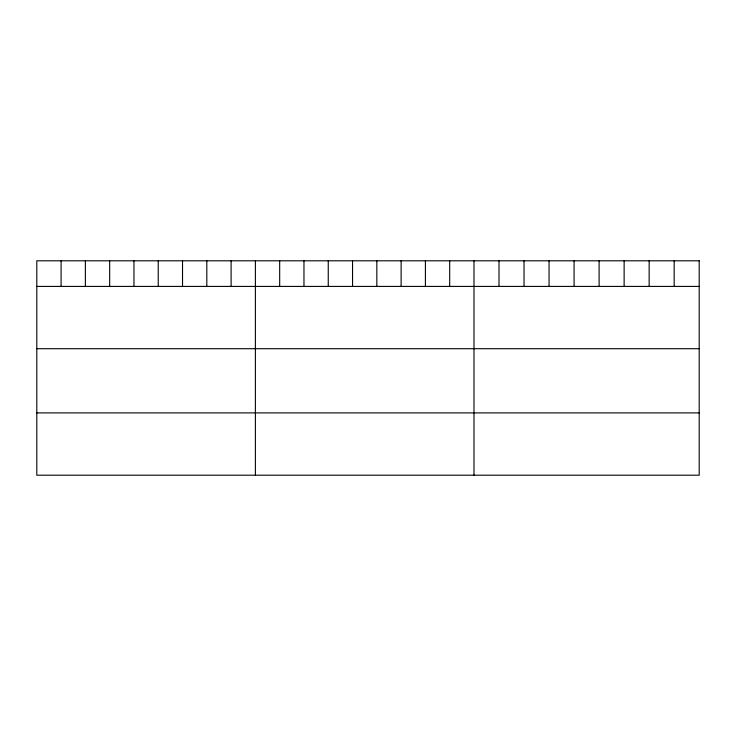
<?xml version="1.0" encoding="UTF-8"?>
<svg xmlns="http://www.w3.org/2000/svg" width="736" height="736" viewBox="0 0 736 736"><rect width="100%" height="100%" fill="white"/><g stroke="black" fill="none" stroke-linecap="round" stroke-linejoin="round"><path stroke-width="1.1" d="M36.8 286.414L699.2 286.414M36.8 348.708L699.2 348.708M36.8 412.896L699.2 412.896M674.176 260.802L674.176 286.414M649.152 260.802L649.152 286.414M624.128 260.802L624.128 286.414M599.104 260.802L599.104 286.414M574.08 260.802L574.08 286.414M549.056 260.802L549.056 286.414M524.032 260.802L524.032 286.414M499.008 260.802L499.008 286.414M473.984 260.802L473.984 475.198M449.696 260.802L449.696 286.414M425.408 260.802L425.408 286.414M401.12 260.802L401.12 286.414M376.832 260.802L376.832 286.414M352.544 260.802L352.544 286.414M328.256 260.802L328.256 286.414M303.968 260.802L303.968 286.414M279.68 260.802L279.68 286.414M255.392 260.802L255.392 475.198M231.104 260.802L231.104 286.414M206.816 260.802L206.816 286.414M182.528 260.802L182.528 286.414M158.24 260.802L158.24 286.414M133.952 260.802L133.952 286.414M109.664 260.802L109.664 286.414M85.376 260.802L85.376 286.414M61.088 260.802L61.088 286.414M699.2 260.802L36.8 260.802L36.8 475.198L699.2 475.198L699.2 260.802"/></g></svg>
